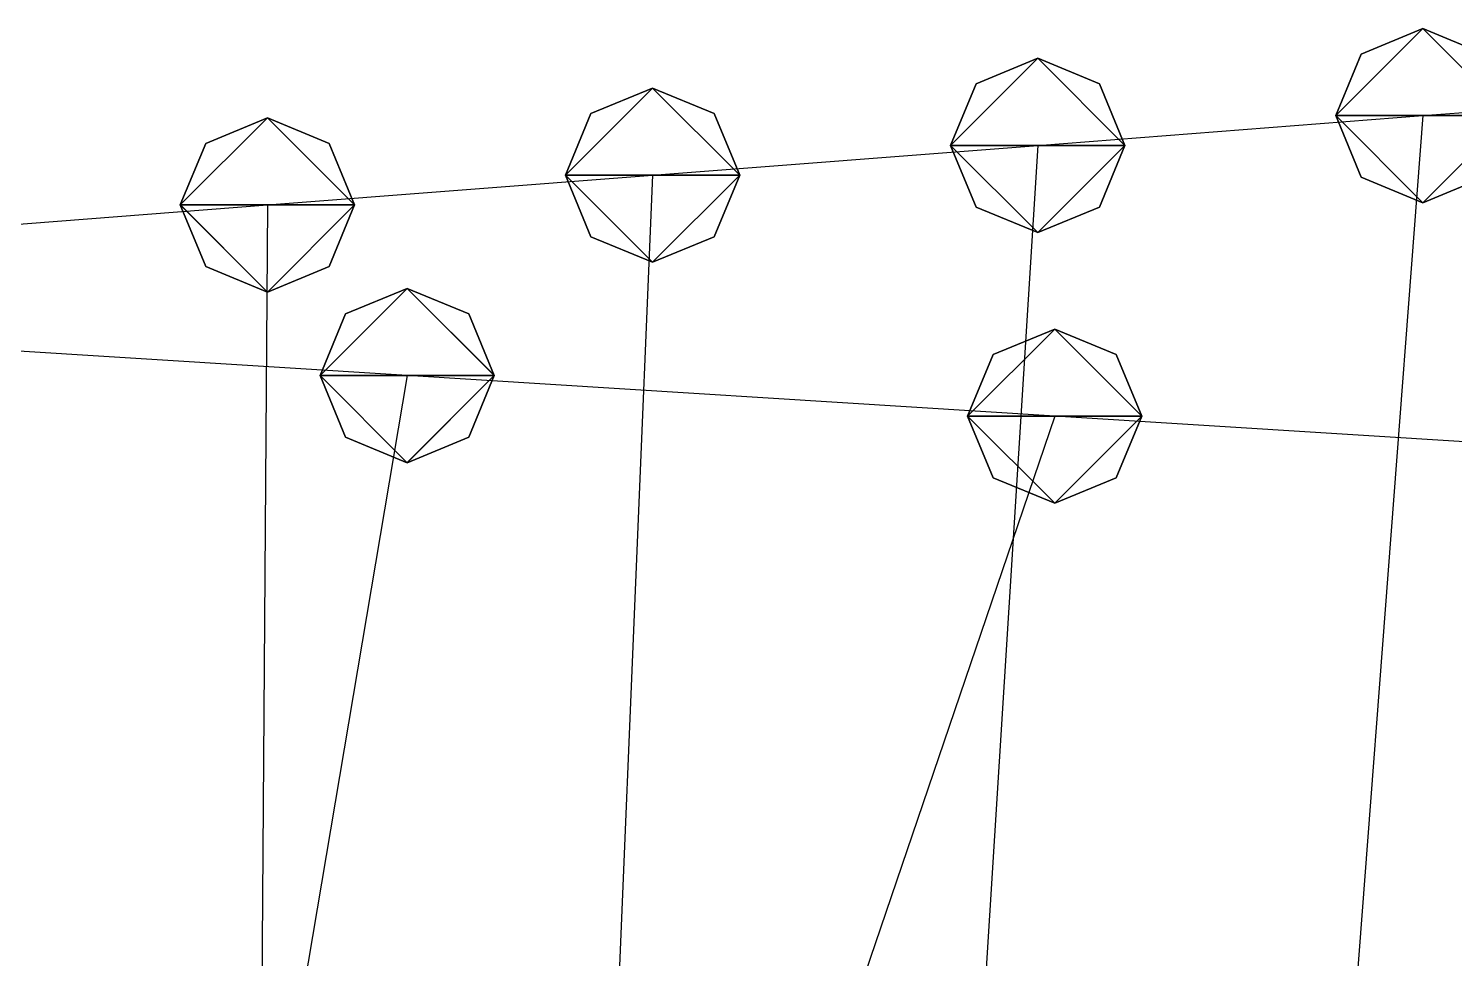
# Model space of a CAD drawing. Header units: metres. Extents: x -59 to 99, y -54 to 55.
# Drawn here: x -10.08 to 6.28, y 42.98 to 53.65 of the extents above; entities that cross this region are included whole.
import ezdxf

# ---------------------------------------------------------------- set-up
doc = ezdxf.new("R2010")
doc.units = ezdxf.units.M

msp = doc.modelspace()

# ---------------------------------------------------------------- linework, layer by layer
for p, q in [((5.9135094, 53.65006, -209.70743), (5.206403, 53.357166, -209.70747)), ((5.9135094, 53.65006, -209.70743), (5.206403, 53.357166, -209.70747)), ((5.9135094, 53.65006, -209.70743), (5.206403, 53.357166, -209.70747)), ((6.620616, 53.357166, -209.70747), (5.9135094, 53.65006, -209.70743)), ((6.620616, 53.357166, -209.70747), (5.9135094, 53.65006, -209.70743)), ((6.620616, 53.357166, -209.70747), (5.9135094, 53.65006, -209.70743)), ((5.206403, 53.357166, -209.70747), (4.9135094, 52.65006, -209.7076)), ((5.206403, 53.357166, -209.70747), (4.9135094, 52.65006, -209.7076)), ((5.206403, 53.357166, -209.70747), (4.9135094, 52.65006, -209.7076)), ((1.4952145, 53.308376, -204.81642), (0.78810775, 53.015484, -204.81647)), ((1.4952145, 53.308376, -204.81642), (0.78810775, 53.015484, -204.81647)), ((1.4952145, 53.308376, -204.81642), (0.78810775, 53.015484, -204.81647)), ((2.202321, 53.015484, -204.81647), (1.4952145, 53.308376, -204.81642)), ((2.202321, 53.015484, -204.81647), (1.4952145, 53.308376, -204.81642)), ((2.202321, 53.015484, -204.81647), (1.4952145, 53.308376, -204.81642)), ((0.78810775, 53.015484, -204.81647), (0.49521446, 52.308376, -204.81659)), ((0.78810775, 53.015484, -204.81647), (0.49521446, 52.308376, -204.81659)), ((0.78810775, 53.015484, -204.81647), (0.49521446, 52.308376, -204.81659)), ((2.4952145, 52.308376, -204.81659), (2.202321, 53.015484, -204.81647)), ((2.4952145, 52.308376, -204.81659), (2.202321, 53.015484, -204.81647)), ((2.4952145, 52.308376, -204.81659), (2.202321, 53.015484, -204.81647)), ((-2.9230785, 52.966694, -199.92542), (-3.6301851, 52.6738, -199.92546)), ((-2.9230785, 52.966694, -199.92542), (-3.6301851, 52.6738, -199.92546)), ((-2.9230785, 52.966694, -199.92542), (-3.6301851, 52.6738, -199.92546)), ((-2.215972, 52.6738, -199.92546), (-2.9230785, 52.966694, -199.92542)), ((-2.215972, 52.6738, -199.92546), (-2.9230785, 52.966694, -199.92542)), ((-2.215972, 52.6738, -199.92546), (-2.9230785, 52.966694, -199.92542)), ((5.9135094, 52.65006, -209.7076), (10.331807, 52.99174, -214.5986)), ((-7.3413773, 52.62501, -195.03441), (-8.048484, 52.33212, -195.03445)), ((-7.3413773, 52.62501, -195.03441), (-8.048484, 52.33212, -195.03445)), ((-7.3413773, 52.62501, -195.03441), (-8.048484, 52.33212, -195.03445)), ((-6.6342707, 52.33212, -195.03445), (-7.3413773, 52.62501, -195.03441)), ((-6.6342707, 52.33212, -195.03445), (-7.3413773, 52.62501, -195.03441)), ((-6.6342707, 52.33212, -195.03445), (-7.3413773, 52.62501, -195.03441)), ((-3.6301851, 52.6738, -199.92546), (-3.9230785, 51.966694, -199.92558)), ((-3.6301851, 52.6738, -199.92546), (-3.9230785, 51.966694, -199.92558)), ((-3.6301851, 52.6738, -199.92546), (-3.9230785, 51.966694, -199.92558)), ((-1.9230787, 51.966694, -199.92558), (-2.215972, 52.6738, -199.92546)), ((-1.9230787, 51.966694, -199.92558), (-2.215972, 52.6738, -199.92546)), ((-1.9230787, 51.966694, -199.92558), (-2.215972, 52.6738, -199.92546)), ((1.4952145, 52.308376, -204.81659), (5.9135094, 52.65006, -209.7076)), ((4.9135094, 52.65006, -209.7076), (5.206403, 51.94295, -209.70772)), ((4.9135094, 52.65006, -209.7076), (5.206403, 51.94295, -209.70772)), ((4.9135094, 52.65006, -209.7076), (5.206403, 51.94295, -209.70772)), ((5.9135094, 52.65006, -209.7076), (5.0729733, 41.64476, -211.62854)), ((-8.048484, 52.33212, -195.03445), (-8.341377, 51.62501, -195.03458)), ((-8.048484, 52.33212, -195.03445), (-8.341377, 51.62501, -195.03458)), ((-8.048484, 52.33212, -195.03445), (-8.341377, 51.62501, -195.03458)), ((-6.3413773, 51.62501, -195.03458), (-6.6342707, 52.33212, -195.03445)), ((-6.3413773, 51.62501, -195.03458), (-6.6342707, 52.33212, -195.03445)), ((-6.3413773, 51.62501, -195.03458), (-6.6342707, 52.33212, -195.03445)), ((-2.9230785, 51.966694, -199.92558), (1.4952145, 52.308376, -204.81659)), ((0.49521446, 52.308376, -204.81659), (0.7881077, 51.60127, -204.81671)), ((0.49521446, 52.308376, -204.81659), (0.7881077, 51.60127, -204.81671)), ((0.49521446, 52.308376, -204.81659), (0.7881077, 51.60127, -204.81671)), ((1.4952145, 52.308376, -204.81659), (0.8095646, 41.36844, -207.67212)), ((2.202321, 51.60127, -204.81671), (2.4952145, 52.308376, -204.81659)), ((2.202321, 51.60127, -204.81671), (2.4952145, 52.308376, -204.81659)), ((2.202321, 51.60127, -204.81671), (2.4952145, 52.308376, -204.81659)), ((-7.3413773, 51.62501, -195.03458), (-2.9230785, 51.966694, -199.92558)), ((-3.9230785, 51.966694, -199.92558), (-3.6301854, 51.259586, -199.9257)), ((-3.9230785, 51.966694, -199.92558), (-3.6301854, 51.259586, -199.9257)), ((-3.9230785, 51.966694, -199.92558), (-3.6301854, 51.259586, -199.9257)), ((-2.9230785, 51.966694, -199.92558), (-3.377554, 41.081455, -203.56642)), ((-2.215972, 51.259586, -199.9257), (-1.9230787, 51.966694, -199.92558)), ((-2.215972, 51.259586, -199.9257), (-1.9230787, 51.966694, -199.92558)), ((-2.215972, 51.259586, -199.9257), (-1.9230787, 51.966694, -199.92558)), ((5.206403, 51.94295, -209.70772), (5.9135094, 51.65006, -209.70776)), ((5.206403, 51.94295, -209.70772), (5.9135094, 51.65006, -209.70776)), ((5.206403, 51.94295, -209.70772), (5.9135094, 51.65006, -209.70776)), ((5.9135094, 51.65006, -209.70776), (6.620616, 51.94295, -209.70772)), ((5.9135094, 51.65006, -209.70776), (6.620616, 51.94295, -209.70772)), ((5.9135094, 51.65006, -209.70776), (6.620616, 51.94295, -209.70772)), ((-11.75967, 51.283333, -190.14357), (-7.3413773, 51.62501, -195.03458)), ((-8.341377, 51.62501, -195.03458), (-8.048484, 50.917904, -195.0347)), ((-8.341377, 51.62501, -195.03458), (-8.048484, 50.917904, -195.0347)), ((-8.341377, 51.62501, -195.03458), (-8.048484, 50.917904, -195.0347)), ((-7.3413773, 51.62501, -195.03458), (-7.417652, 40.786324, -199.34677)), ((-6.6342707, 50.917904, -195.0347), (-6.3413773, 51.62501, -195.03458)), ((-6.6342707, 50.917904, -195.0347), (-6.3413773, 51.62501, -195.03458)), ((-6.6342707, 50.917904, -195.0347), (-6.3413773, 51.62501, -195.03458)), ((0.7881077, 51.60127, -204.81671), (1.4952145, 51.308376, -204.81676)), ((0.7881077, 51.60127, -204.81671), (1.4952145, 51.308376, -204.81676)), ((0.7881077, 51.60127, -204.81671), (1.4952145, 51.308376, -204.81676)), ((1.4952145, 51.308376, -204.81676), (2.202321, 51.60127, -204.81671)), ((1.4952145, 51.308376, -204.81676), (2.202321, 51.60127, -204.81671)), ((1.4952145, 51.308376, -204.81676), (2.202321, 51.60127, -204.81671)), ((-3.6301854, 51.259586, -199.9257), (-2.9230785, 50.966694, -199.92575)), ((-3.6301854, 51.259586, -199.9257), (-2.9230785, 50.966694, -199.92575)), ((-3.6301854, 51.259586, -199.9257), (-2.9230785, 50.966694, -199.92575)), ((-2.9230785, 50.966694, -199.92575), (-2.215972, 51.259586, -199.9257)), ((-2.9230785, 50.966694, -199.92575), (-2.215972, 51.259586, -199.9257)), ((-2.9230785, 50.966694, -199.92575), (-2.215972, 51.259586, -199.9257)), ((-8.048484, 50.917904, -195.0347), (-7.3413773, 50.62501, -195.03474)), ((-8.048484, 50.917904, -195.0347), (-7.3413773, 50.62501, -195.03474)), ((-8.048484, 50.917904, -195.0347), (-7.3413773, 50.62501, -195.03474)), ((-7.3413773, 50.62501, -195.03474), (-6.6342707, 50.917904, -195.0347)), ((-7.3413773, 50.62501, -195.03474), (-6.6342707, 50.917904, -195.0347)), ((-7.3413773, 50.62501, -195.03474), (-6.6342707, 50.917904, -195.0347)), ((-5.7389183, 50.666912, -167.00517), (-6.446025, 50.37402, -167.00522)), ((-5.7389183, 50.666912, -167.00517), (-6.446025, 50.37402, -167.00522)), ((-5.7389183, 50.666912, -167.00517), (-6.446025, 50.37402, -167.00522)), ((-5.0318117, 50.37402, -167.00522), (-5.7389183, 50.666912, -167.00517)), ((-5.0318117, 50.37402, -167.00522), (-5.7389183, 50.666912, -167.00517)), ((-5.0318117, 50.37402, -167.00522), (-5.7389183, 50.666912, -167.00517)), ((-6.446025, 50.37402, -167.00522), (-6.7389183, 49.666912, -167.00534)), ((-6.446025, 50.37402, -167.00522), (-6.7389183, 49.666912, -167.00534)), ((-6.446025, 50.37402, -167.00522), (-6.7389183, 49.666912, -167.00534)), ((-4.7389183, 49.666912, -167.00534), (-5.0318117, 50.37402, -167.00522)), ((-4.7389183, 49.666912, -167.00534), (-5.0318117, 50.37402, -167.00522)), ((-4.7389183, 49.666912, -167.00534), (-5.0318117, 50.37402, -167.00522)), ((-5.7389183, 49.666912, -167.00534), (-13.167591, 50.133442, -173.68346)), ((1.6897545, 50.200386, -160.32707), (0.9826478, 49.907494, -160.32712)), ((1.6897545, 50.200386, -160.32707), (0.9826478, 49.907494, -160.32712)), ((1.6897545, 50.200386, -160.32707), (0.9826478, 49.907494, -160.32712)), ((2.396861, 49.907494, -160.32712), (1.6897545, 50.200386, -160.32707)), ((2.396861, 49.907494, -160.32712), (1.6897545, 50.200386, -160.32707)), ((2.396861, 49.907494, -160.32712), (1.6897545, 50.200386, -160.32707)), ((0.9826478, 49.907494, -160.32712), (0.6897545, 49.200386, -160.32724)), ((0.9826478, 49.907494, -160.32712), (0.6897545, 49.200386, -160.32724)), ((0.9826478, 49.907494, -160.32712), (0.6897545, 49.200386, -160.32724)), ((2.6897545, 49.200386, -160.32724), (2.396861, 49.907494, -160.32712)), ((2.6897545, 49.200386, -160.32724), (2.396861, 49.907494, -160.32712)), ((2.6897545, 49.200386, -160.32724), (2.396861, 49.907494, -160.32712)), ((-5.7389183, 49.666912, -167.00534), (-7.56229, 38.872932, -171.95265)), ((-6.7389183, 49.666912, -167.00534), (-6.446025, 48.959805, -167.00546)), ((-6.7389183, 49.666912, -167.00534), (-6.446025, 48.959805, -167.00546)), ((-6.7389183, 49.666912, -167.00534), (-6.446025, 48.959805, -167.00546)), ((1.6897545, 49.200386, -160.32724), (-5.7389183, 49.666912, -167.00534)), ((-5.0318117, 48.959805, -167.00546), (-4.7389183, 49.666912, -167.00534)), ((-5.0318117, 48.959805, -167.00546), (-4.7389183, 49.666912, -167.00534)), ((-5.0318117, 48.959805, -167.00546), (-4.7389183, 49.666912, -167.00534)), ((1.6897545, 49.200386, -160.32724), (-1.9734879, 38.43674, -165.70898)), ((0.6897545, 49.200386, -160.32724), (0.9826477, 48.49328, -160.32736)), ((0.6897545, 49.200386, -160.32724), (0.9826477, 48.49328, -160.32736)), ((0.6897545, 49.200386, -160.32724), (0.9826477, 48.49328, -160.32736)), ((9.118427, 48.733856, -153.64911), (1.6897545, 49.200386, -160.32724)), ((2.396861, 48.49328, -160.32736), (2.6897545, 49.200386, -160.32724)), ((2.396861, 48.49328, -160.32736), (2.6897545, 49.200386, -160.32724)), ((2.396861, 48.49328, -160.32736), (2.6897545, 49.200386, -160.32724)), ((-6.446025, 48.959805, -167.00546), (-5.7389183, 48.666912, -167.00551)), ((-6.446025, 48.959805, -167.00546), (-5.7389183, 48.666912, -167.00551)), ((-6.446025, 48.959805, -167.00546), (-5.7389183, 48.666912, -167.00551)), ((-5.7389183, 48.666912, -167.00551), (-5.0318117, 48.959805, -167.00546)), ((-5.7389183, 48.666912, -167.00551), (-5.0318117, 48.959805, -167.00546)), ((-5.7389183, 48.666912, -167.00551), (-5.0318117, 48.959805, -167.00546)), ((0.9826477, 48.49328, -160.32736), (1.6897545, 48.200386, -160.32741)), ((0.9826477, 48.49328, -160.32736), (1.6897545, 48.200386, -160.32741)), ((0.9826477, 48.49328, -160.32736), (1.6897545, 48.200386, -160.32741)), ((1.6897545, 48.200386, -160.32741), (2.396861, 48.49328, -160.32736)), ((1.6897545, 48.200386, -160.32741), (2.396861, 48.49328, -160.32736)), ((1.6897545, 48.200386, -160.32741), (2.396861, 48.49328, -160.32736))]:
    msp.add_line(p, q)
for points in [[(4.9135094, 52.65006, -209.7076), (5.206403, 53.357166, -209.70747), (5.9135094, 53.65006, -209.70743), (5.9136095, 53.650158, -209.70732)], [(4.9135094, 52.65006, -209.7076), (5.206403, 53.357166, -209.70747), (5.9135094, 53.65006, -209.70743), (5.9136095, 53.650158, -209.70732)], [(4.9135094, 52.65006, -209.7076), (5.206403, 53.357166, -209.70747), (5.9135094, 53.65006, -209.70743), (5.9136095, 53.650158, -209.70732)], [(4.9135094, 52.65006, -209.7076), (5.9135094, 53.65006, -209.70743), (6.9135094, 52.65006, -209.7076), (6.9136095, 52.650158, -209.70749)], [(4.9135094, 52.65006, -209.7076), (5.9135094, 53.65006, -209.70743), (6.9135094, 52.65006, -209.7076), (6.9136095, 52.650158, -209.70749)], [(4.9135094, 52.65006, -209.7076), (5.9135094, 53.65006, -209.70743), (6.9135094, 52.65006, -209.7076), (6.9136095, 52.650158, -209.70749)], [(5.9135094, 53.65006, -209.70743), (6.620616, 53.357166, -209.70747), (6.9135094, 52.65006, -209.7076), (6.9136095, 52.650158, -209.70749)], [(5.9135094, 53.65006, -209.70743), (6.620616, 53.357166, -209.70747), (6.9135094, 52.65006, -209.7076), (6.9136095, 52.650158, -209.70749)], [(5.9135094, 53.65006, -209.70743), (6.620616, 53.357166, -209.70747), (6.9135094, 52.65006, -209.7076), (6.9136095, 52.650158, -209.70749)], [(0.49521446, 52.308376, -204.81659), (0.78810775, 53.015484, -204.81647), (1.4952145, 53.308376, -204.81642), (1.4953145, 53.308475, -204.81631)], [(0.49521446, 52.308376, -204.81659), (0.78810775, 53.015484, -204.81647), (1.4952145, 53.308376, -204.81642), (1.4953145, 53.308475, -204.81631)], [(0.49521446, 52.308376, -204.81659), (0.78810775, 53.015484, -204.81647), (1.4952145, 53.308376, -204.81642), (1.4953145, 53.308475, -204.81631)], [(0.49521446, 52.308376, -204.81659), (1.4952145, 53.308376, -204.81642), (2.4952145, 52.308376, -204.81659), (2.4953144, 52.308475, -204.81648)], [(0.49521446, 52.308376, -204.81659), (1.4952145, 53.308376, -204.81642), (2.4952145, 52.308376, -204.81659), (2.4953144, 52.308475, -204.81648)], [(0.49521446, 52.308376, -204.81659), (1.4952145, 53.308376, -204.81642), (2.4952145, 52.308376, -204.81659), (2.4953144, 52.308475, -204.81648)], [(1.4952145, 53.308376, -204.81642), (2.202321, 53.015484, -204.81647), (2.4952145, 52.308376, -204.81659), (2.4953144, 52.308475, -204.81648)], [(1.4952145, 53.308376, -204.81642), (2.202321, 53.015484, -204.81647), (2.4952145, 52.308376, -204.81659), (2.4953144, 52.308475, -204.81648)], [(1.4952145, 53.308376, -204.81642), (2.202321, 53.015484, -204.81647), (2.4952145, 52.308376, -204.81659), (2.4953144, 52.308475, -204.81648)], [(-3.9230785, 51.966694, -199.92558), (-3.6301851, 52.6738, -199.92546), (-2.9230785, 52.966694, -199.92542), (-2.9229786, 52.966793, -199.92531)], [(-3.9230785, 51.966694, -199.92558), (-3.6301851, 52.6738, -199.92546), (-2.9230785, 52.966694, -199.92542), (-2.9229786, 52.966793, -199.92531)], [(-3.9230785, 51.966694, -199.92558), (-3.6301851, 52.6738, -199.92546), (-2.9230785, 52.966694, -199.92542), (-2.9229786, 52.966793, -199.92531)], [(-3.9230785, 51.966694, -199.92558), (-2.9230785, 52.966694, -199.92542), (-1.9230787, 51.966694, -199.92558), (-1.9229786, 51.966793, -199.92548)], [(-3.9230785, 51.966694, -199.92558), (-2.9230785, 52.966694, -199.92542), (-1.9230787, 51.966694, -199.92558), (-1.9229786, 51.966793, -199.92548)], [(-3.9230785, 51.966694, -199.92558), (-2.9230785, 52.966694, -199.92542), (-1.9230787, 51.966694, -199.92558), (-1.9229786, 51.966793, -199.92548)], [(-2.9230785, 52.966694, -199.92542), (-2.215972, 52.6738, -199.92546), (-1.9230787, 51.966694, -199.92558), (-1.9229786, 51.966793, -199.92548)], [(-2.9230785, 52.966694, -199.92542), (-2.215972, 52.6738, -199.92546), (-1.9230787, 51.966694, -199.92558), (-1.9229786, 51.966793, -199.92548)], [(-2.9230785, 52.966694, -199.92542), (-2.215972, 52.6738, -199.92546), (-1.9230787, 51.966694, -199.92558), (-1.9229786, 51.966793, -199.92548)], [(-8.341377, 51.62501, -195.03458), (-8.048484, 52.33212, -195.03445), (-7.3413773, 52.62501, -195.03441), (-7.341277, 52.62511, -195.0343)], [(-8.341377, 51.62501, -195.03458), (-8.048484, 52.33212, -195.03445), (-7.3413773, 52.62501, -195.03441), (-7.341277, 52.62511, -195.0343)], [(-8.341377, 51.62501, -195.03458), (-8.048484, 52.33212, -195.03445), (-7.3413773, 52.62501, -195.03441), (-7.341277, 52.62511, -195.0343)], [(-8.341377, 51.62501, -195.03458), (-7.3413773, 52.62501, -195.03441), (-6.3413773, 51.62501, -195.03458), (-6.341277, 51.62511, -195.03447)], [(-8.341377, 51.62501, -195.03458), (-7.3413773, 52.62501, -195.03441), (-6.3413773, 51.62501, -195.03458), (-6.341277, 51.62511, -195.03447)], [(-8.341377, 51.62501, -195.03458), (-7.3413773, 52.62501, -195.03441), (-6.3413773, 51.62501, -195.03458), (-6.341277, 51.62511, -195.03447)], [(-7.3413773, 52.62501, -195.03441), (-6.6342707, 52.33212, -195.03445), (-6.3413773, 51.62501, -195.03458), (-6.341277, 51.62511, -195.03447)], [(-7.3413773, 52.62501, -195.03441), (-6.6342707, 52.33212, -195.03445), (-6.3413773, 51.62501, -195.03458), (-6.341277, 51.62511, -195.03447)], [(-7.3413773, 52.62501, -195.03441), (-6.6342707, 52.33212, -195.03445), (-6.3413773, 51.62501, -195.03458), (-6.341277, 51.62511, -195.03447)], [(5.9135094, 51.65006, -209.70776), (5.206403, 51.94295, -209.70772), (4.9135094, 52.65006, -209.7076), (4.9136095, 52.650158, -209.70749)], [(6.9135094, 52.65006, -209.7076), (5.9135094, 51.65006, -209.70776), (4.9135094, 52.65006, -209.7076), (4.9136095, 52.650158, -209.70749)], [(5.9135094, 51.65006, -209.70776), (5.206403, 51.94295, -209.70772), (4.9135094, 52.65006, -209.7076), (4.9136095, 52.650158, -209.70749)], [(6.9135094, 52.65006, -209.7076), (5.9135094, 51.65006, -209.70776), (4.9135094, 52.65006, -209.7076), (4.9136095, 52.650158, -209.70749)], [(5.9135094, 51.65006, -209.70776), (5.206403, 51.94295, -209.70772), (4.9135094, 52.65006, -209.7076), (4.9136095, 52.650158, -209.70749)], [(6.9135094, 52.65006, -209.7076), (5.9135094, 51.65006, -209.70776), (4.9135094, 52.65006, -209.7076), (4.9136095, 52.650158, -209.70749)], [(6.9135094, 52.65006, -209.7076), (6.620616, 51.94295, -209.70772), (5.9135094, 51.65006, -209.70776), (5.9136095, 51.650158, -209.70766)], [(6.9135094, 52.65006, -209.7076), (6.620616, 51.94295, -209.70772), (5.9135094, 51.65006, -209.70776), (5.9136095, 51.650158, -209.70766)], [(6.9135094, 52.65006, -209.7076), (6.620616, 51.94295, -209.70772), (5.9135094, 51.65006, -209.70776), (5.9136095, 51.650158, -209.70766)], [(1.4952145, 51.308376, -204.81676), (0.7881077, 51.60127, -204.81671), (0.49521446, 52.308376, -204.81659), (0.49531445, 52.308475, -204.81648)], [(2.4952145, 52.308376, -204.81659), (1.4952145, 51.308376, -204.81676), (0.49521446, 52.308376, -204.81659), (0.49531445, 52.308475, -204.81648)], [(1.4952145, 51.308376, -204.81676), (0.7881077, 51.60127, -204.81671), (0.49521446, 52.308376, -204.81659), (0.49531445, 52.308475, -204.81648)], [(2.4952145, 52.308376, -204.81659), (1.4952145, 51.308376, -204.81676), (0.49521446, 52.308376, -204.81659), (0.49531445, 52.308475, -204.81648)], [(1.4952145, 51.308376, -204.81676), (0.7881077, 51.60127, -204.81671), (0.49521446, 52.308376, -204.81659), (0.49531445, 52.308475, -204.81648)], [(2.4952145, 52.308376, -204.81659), (1.4952145, 51.308376, -204.81676), (0.49521446, 52.308376, -204.81659), (0.49531445, 52.308475, -204.81648)], [(2.4952145, 52.308376, -204.81659), (2.202321, 51.60127, -204.81671), (1.4952145, 51.308376, -204.81676), (1.4953145, 51.308475, -204.81665)], [(2.4952145, 52.308376, -204.81659), (2.202321, 51.60127, -204.81671), (1.4952145, 51.308376, -204.81676), (1.4953145, 51.308475, -204.81665)], [(2.4952145, 52.308376, -204.81659), (2.202321, 51.60127, -204.81671), (1.4952145, 51.308376, -204.81676), (1.4953145, 51.308475, -204.81665)], [(-2.9230785, 50.966694, -199.92575), (-3.6301854, 51.259586, -199.9257), (-3.9230785, 51.966694, -199.92558), (-3.9229786, 51.966793, -199.92548)], [(-1.9230787, 51.966694, -199.92558), (-2.9230785, 50.966694, -199.92575), (-3.9230785, 51.966694, -199.92558), (-3.9229786, 51.966793, -199.92548)], [(-2.9230785, 50.966694, -199.92575), (-3.6301854, 51.259586, -199.9257), (-3.9230785, 51.966694, -199.92558), (-3.9229786, 51.966793, -199.92548)], [(-1.9230787, 51.966694, -199.92558), (-2.9230785, 50.966694, -199.92575), (-3.9230785, 51.966694, -199.92558), (-3.9229786, 51.966793, -199.92548)], [(-2.9230785, 50.966694, -199.92575), (-3.6301854, 51.259586, -199.9257), (-3.9230785, 51.966694, -199.92558), (-3.9229786, 51.966793, -199.92548)], [(-1.9230787, 51.966694, -199.92558), (-2.9230785, 50.966694, -199.92575), (-3.9230785, 51.966694, -199.92558), (-3.9229786, 51.966793, -199.92548)], [(-1.9230787, 51.966694, -199.92558), (-2.215972, 51.259586, -199.9257), (-2.9230785, 50.966694, -199.92575), (-2.9229786, 50.966793, -199.92564)], [(-1.9230787, 51.966694, -199.92558), (-2.215972, 51.259586, -199.9257), (-2.9230785, 50.966694, -199.92575), (-2.9229786, 50.966793, -199.92564)], [(-1.9230787, 51.966694, -199.92558), (-2.215972, 51.259586, -199.9257), (-2.9230785, 50.966694, -199.92575), (-2.9229786, 50.966793, -199.92564)], [(-7.3413773, 50.62501, -195.03474), (-8.048484, 50.917904, -195.0347), (-8.341377, 51.62501, -195.03458), (-8.341277, 51.62511, -195.03447)], [(-6.3413773, 51.62501, -195.03458), (-7.3413773, 50.62501, -195.03474), (-8.341377, 51.62501, -195.03458), (-8.341277, 51.62511, -195.03447)], [(-7.3413773, 50.62501, -195.03474), (-8.048484, 50.917904, -195.0347), (-8.341377, 51.62501, -195.03458), (-8.341277, 51.62511, -195.03447)], [(-6.3413773, 51.62501, -195.03458), (-7.3413773, 50.62501, -195.03474), (-8.341377, 51.62501, -195.03458), (-8.341277, 51.62511, -195.03447)], [(-7.3413773, 50.62501, -195.03474), (-8.048484, 50.917904, -195.0347), (-8.341377, 51.62501, -195.03458), (-8.341277, 51.62511, -195.03447)], [(-6.3413773, 51.62501, -195.03458), (-7.3413773, 50.62501, -195.03474), (-8.341377, 51.62501, -195.03458), (-8.341277, 51.62511, -195.03447)], [(-6.3413773, 51.62501, -195.03458), (-6.6342707, 50.917904, -195.0347), (-7.3413773, 50.62501, -195.03474), (-7.341277, 50.62511, -195.03464)], [(-6.3413773, 51.62501, -195.03458), (-6.6342707, 50.917904, -195.0347), (-7.3413773, 50.62501, -195.03474), (-7.341277, 50.62511, -195.03464)], [(-6.3413773, 51.62501, -195.03458), (-6.6342707, 50.917904, -195.0347), (-7.3413773, 50.62501, -195.03474), (-7.341277, 50.62511, -195.03464)], [(-6.7389183, 49.666912, -167.00534), (-6.446025, 50.37402, -167.00522), (-5.7389183, 50.666912, -167.00517), (-5.738818, 50.66701, -167.00507)], [(-6.7389183, 49.666912, -167.00534), (-6.446025, 50.37402, -167.00522), (-5.7389183, 50.666912, -167.00517), (-5.738818, 50.66701, -167.00507)], [(-6.7389183, 49.666912, -167.00534), (-6.446025, 50.37402, -167.00522), (-5.7389183, 50.666912, -167.00517), (-5.738818, 50.66701, -167.00507)], [(-6.7389183, 49.666912, -167.00534), (-5.7389183, 50.666912, -167.00517), (-4.7389183, 49.666912, -167.00534), (-4.738818, 49.66701, -167.00523)], [(-6.7389183, 49.666912, -167.00534), (-5.7389183, 50.666912, -167.00517), (-4.7389183, 49.666912, -167.00534), (-4.738818, 49.66701, -167.00523)], [(-6.7389183, 49.666912, -167.00534), (-5.7389183, 50.666912, -167.00517), (-4.7389183, 49.666912, -167.00534), (-4.738818, 49.66701, -167.00523)], [(-5.7389183, 50.666912, -167.00517), (-5.0318117, 50.37402, -167.00522), (-4.7389183, 49.666912, -167.00534), (-4.738818, 49.66701, -167.00523)], [(-5.7389183, 50.666912, -167.00517), (-5.0318117, 50.37402, -167.00522), (-4.7389183, 49.666912, -167.00534), (-4.738818, 49.66701, -167.00523)], [(-5.7389183, 50.666912, -167.00517), (-5.0318117, 50.37402, -167.00522), (-4.7389183, 49.666912, -167.00534), (-4.738818, 49.66701, -167.00523)], [(0.6897545, 49.200386, -160.32724), (0.9826478, 49.907494, -160.32712), (1.6897545, 50.200386, -160.32707), (1.6898545, 50.200485, -160.32697)], [(0.6897545, 49.200386, -160.32724), (0.9826478, 49.907494, -160.32712), (1.6897545, 50.200386, -160.32707), (1.6898545, 50.200485, -160.32697)], [(0.6897545, 49.200386, -160.32724), (0.9826478, 49.907494, -160.32712), (1.6897545, 50.200386, -160.32707), (1.6898545, 50.200485, -160.32697)], [(0.6897545, 49.200386, -160.32724), (1.6897545, 50.200386, -160.32707), (2.6897545, 49.200386, -160.32724), (2.6898544, 49.200485, -160.32713)], [(0.6897545, 49.200386, -160.32724), (1.6897545, 50.200386, -160.32707), (2.6897545, 49.200386, -160.32724), (2.6898544, 49.200485, -160.32713)], [(0.6897545, 49.200386, -160.32724), (1.6897545, 50.200386, -160.32707), (2.6897545, 49.200386, -160.32724), (2.6898544, 49.200485, -160.32713)], [(1.6897545, 50.200386, -160.32707), (2.396861, 49.907494, -160.32712), (2.6897545, 49.200386, -160.32724), (2.6898544, 49.200485, -160.32713)], [(1.6897545, 50.200386, -160.32707), (2.396861, 49.907494, -160.32712), (2.6897545, 49.200386, -160.32724), (2.6898544, 49.200485, -160.32713)], [(1.6897545, 50.200386, -160.32707), (2.396861, 49.907494, -160.32712), (2.6897545, 49.200386, -160.32724), (2.6898544, 49.200485, -160.32713)], [(-5.7389183, 48.666912, -167.00551), (-6.446025, 48.959805, -167.00546), (-6.7389183, 49.666912, -167.00534), (-6.738818, 49.66701, -167.00523)], [(-4.7389183, 49.666912, -167.00534), (-5.7389183, 48.666912, -167.00551), (-6.7389183, 49.666912, -167.00534), (-6.738818, 49.66701, -167.00523)], [(-5.7389183, 48.666912, -167.00551), (-6.446025, 48.959805, -167.00546), (-6.7389183, 49.666912, -167.00534), (-6.738818, 49.66701, -167.00523)], [(-4.7389183, 49.666912, -167.00534), (-5.7389183, 48.666912, -167.00551), (-6.7389183, 49.666912, -167.00534), (-6.738818, 49.66701, -167.00523)], [(-5.7389183, 48.666912, -167.00551), (-6.446025, 48.959805, -167.00546), (-6.7389183, 49.666912, -167.00534), (-6.738818, 49.66701, -167.00523)], [(-4.7389183, 49.666912, -167.00534), (-5.7389183, 48.666912, -167.00551), (-6.7389183, 49.666912, -167.00534), (-6.738818, 49.66701, -167.00523)], [(-4.7389183, 49.666912, -167.00534), (-5.0318117, 48.959805, -167.00546), (-5.7389183, 48.666912, -167.00551), (-5.738818, 48.66701, -167.0054)], [(-4.7389183, 49.666912, -167.00534), (-5.0318117, 48.959805, -167.00546), (-5.7389183, 48.666912, -167.00551), (-5.738818, 48.66701, -167.0054)], [(-4.7389183, 49.666912, -167.00534), (-5.0318117, 48.959805, -167.00546), (-5.7389183, 48.666912, -167.00551), (-5.738818, 48.66701, -167.0054)], [(1.6897545, 48.200386, -160.32741), (0.9826477, 48.49328, -160.32736), (0.6897545, 49.200386, -160.32724), (0.6898545, 49.200485, -160.32713)], [(2.6897545, 49.200386, -160.32724), (1.6897545, 48.200386, -160.32741), (0.6897545, 49.200386, -160.32724), (0.6898545, 49.200485, -160.32713)], [(1.6897545, 48.200386, -160.32741), (0.9826477, 48.49328, -160.32736), (0.6897545, 49.200386, -160.32724), (0.6898545, 49.200485, -160.32713)], [(2.6897545, 49.200386, -160.32724), (1.6897545, 48.200386, -160.32741), (0.6897545, 49.200386, -160.32724), (0.6898545, 49.200485, -160.32713)], [(1.6897545, 48.200386, -160.32741), (0.9826477, 48.49328, -160.32736), (0.6897545, 49.200386, -160.32724), (0.6898545, 49.200485, -160.32713)], [(2.6897545, 49.200386, -160.32724), (1.6897545, 48.200386, -160.32741), (0.6897545, 49.200386, -160.32724), (0.6898545, 49.200485, -160.32713)], [(2.6897545, 49.200386, -160.32724), (2.396861, 48.49328, -160.32736), (1.6897545, 48.200386, -160.32741), (1.6898545, 48.200485, -160.3273)], [(2.6897545, 49.200386, -160.32724), (2.396861, 48.49328, -160.32736), (1.6897545, 48.200386, -160.32741), (1.6898545, 48.200485, -160.3273)], [(2.6897545, 49.200386, -160.32724), (2.396861, 48.49328, -160.32736), (1.6897545, 48.200386, -160.32741), (1.6898545, 48.200485, -160.3273)]]:
    msp.add_3dface(points)

doc.saveas('drawing.dxf')
